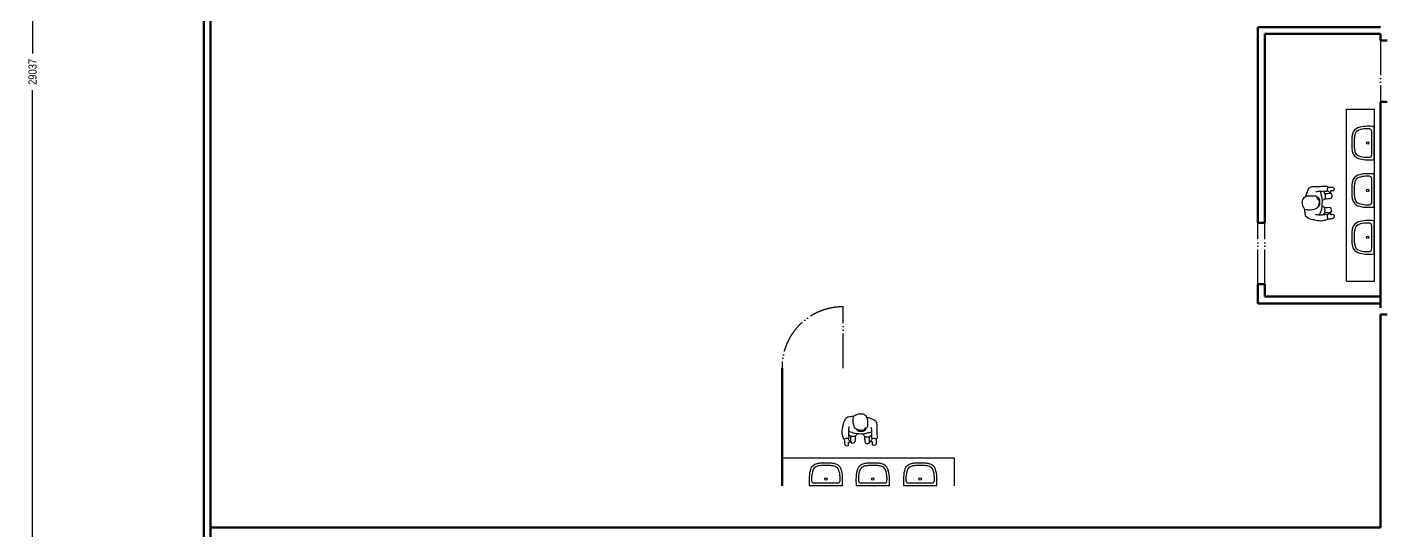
# Model space of a CAD drawing. Header units: millimetres. Extents: x 44692 to 172587, y -26854 to 14445.
# Drawn here: x 128531 to 148461, y -10427 to -3022 of the extents above; entities that cross this region are included whole.
import ezdxf

# ---------------------------------------------------------------- set-up
doc = ezdxf.new("R2010")
doc.units = ezdxf.units.MM
doc.header["$LTSCALE"] = 100
doc.linetypes.add('DIVIDEX2', pattern=[6.604, 5.08, -0.508, 0, -0.508, 0, -0.508])
for name, color, linetype in [('Cotas secundarias', 41, 'Continuous'), ('Muebles', 112, 'Continuous'), ('Personal', 171, 'Continuous'), ('Puertas', 43, 'DIVIDEX2')]:
    doc.layers.add(name, color=color, linetype=linetype)
doc.layers.add('Paredes', color=7, linetype='Continuous', lineweight=50)
doc.styles.add('OpenSansCondensed-Light', font='OpenSansCondensed-Light.ttf')
doc.dimstyles.new('Cotas Mateo', dxfattribs={"dimtxt": 120, "dimasz": 70, "dimexe": 0.375, "dimexo": 0.125, "dimgap": 0.1, "dimtad": 1, "dimdec": 0, "dimzin": 12, "dimdsep": 46, "dimtxsty": 'OpenSansCondensed-Light', "dimblk": 'OBLIQUE', "dimcen": 2.5, "dimazin": 3, "dimtfac": 0.5, "dimtdec": 0, "dimtmove": 2, "dimatfit": 3, "dimarcsym": 0})

# ---------------------------------------------------------------- blocks, each defined once
blk = doc.blocks.new('pa17-16')
for points, knots in [([(5.558, 2.439), (5.555, 2.422), (5.552, 2.385), (5.549, 2.333), (5.571, 2.26), (5.543, 2.259), (5.503, 2.253), (5.479, 2.243), (5.478, 2.281), (5.45, 2.344), (5.466, 2.423), (5.478, 2.503), (5.512, 2.58), (5.555, 2.585), (5.608, 2.596), (5.634, 2.6)], [0, 0, 0, 0, 0.404899, 0.829805, 1.276298, 1.516647, 1.885942, 2.122553, 2.418487, 2.881882, 3.382407, 3.897515, 4.613825, 5.020942, 5.393355, 5.393355, 5.393355, 5.393355]), ([(5.62, 2.554), (5.619, 2.543), (5.615, 2.525), (5.622, 2.49), (5.635, 2.429), (5.661, 2.406), (5.685, 2.391), (5.732, 2.383), (5.772, 2.384), (5.788, 2.397), (5.802, 2.427), (5.815, 2.416), (5.832, 2.43), (5.838, 2.457), (5.832, 2.504), (5.834, 2.562), (5.814, 2.594), (5.794, 2.628), (5.731, 2.639), (5.704, 2.63), (5.668, 2.626), (5.644, 2.605), (5.623, 2.596), (5.621, 2.567), (5.62, 2.554)], [0, 0, 0, 0, 0.297584, 0.631064, 1.068635, 1.39533, 1.69617, 2.097861, 2.458938, 2.716293, 3.010442, 3.199165, 3.447293, 3.731671, 4.119196, 4.541864, 4.881702, 5.22714, 5.673063, 5.989311, 6.327668, 6.644571, 6.906626, 7.259736, 7.259736, 7.259736, 7.259736]), ([(5.82, 2.585), (5.837, 2.582), (5.882, 2.567), (5.976, 2.542), (5.972, 2.461), (5.979, 2.393), (5.981, 2.315), (5.989, 2.261), (5.969, 2.266), (5.94, 2.266), (5.906, 2.267), (5.901, 2.281), (5.909, 2.318), (5.901, 2.361), (5.902, 2.401), (5.896, 2.424), (5.893, 2.435)], [6.682038, 6.682038, 6.682038, 6.682038, 7.076266, 7.806153, 8.304227, 8.77662, 9.284333, 9.649979, 9.844608, 10.160206, 10.472731, 10.661147, 10.998544, 11.371438, 11.724832, 12.051545, 12.051545, 12.051545, 12.051545]), ([(5.491, 2.248), (5.494, 2.237), (5.498, 2.215), (5.497, 2.181), (5.512, 2.145), (5.557, 2.147), (5.563, 2.168), (5.55, 2.213), (5.575, 2.2), (5.591, 2.209), (5.574, 2.226), (5.562, 2.234), (5.556, 2.252), (5.556, 2.26)], [0, 0, 0, 0, 0.324329, 0.654038, 0.980089, 1.31306, 1.562526, 1.890179, 2.123217, 2.319335, 2.559559, 2.78492, 3.066636, 3.066636, 3.066636, 3.066636]), ([(5.552, 2.381), (5.573, 2.365), (5.622, 2.34), (5.692, 2.338), (5.795, 2.332), (5.838, 2.352), (5.881, 2.361), (5.902, 2.366)], [0, 0, 0, 0, 0.49262, 0.970296, 1.525877, 1.91054, 2.357805, 2.357805, 2.357805, 2.357805]), ([(5.555, 2.321), (5.56, 2.315), (5.571, 2.304), (5.589, 2.292), (5.625, 2.291), (5.661, 2.297), (5.673, 2.315), (5.686, 2.33), (5.691, 2.338)], [0, 0, 0, 0, 0.262594, 0.520609, 0.853848, 1.185107, 1.43842, 1.738028, 1.738028, 1.738028, 1.738028]), ([(5.587, 2.295), (5.587, 2.288), (5.587, 2.267), (5.588, 2.187), (5.635, 2.19), (5.667, 2.213), (5.661, 2.262), (5.66, 2.288), (5.661, 2.301)], [0.078483, 0.078483, 0.078483, 0.078483, 0.321516, 0.797556, 1.122606, 1.448668, 1.830958, 2.166281, 2.166281, 2.166281, 2.166281]), ([(5.672, 2.399), (5.675, 2.395), (5.684, 2.383), (5.704, 2.372), (5.735, 2.37), (5.774, 2.373), (5.809, 2.387), (5.812, 2.401), (5.814, 2.42)], [0.121052, 0.121052, 0.121052, 0.121052, 0.297289, 0.584433, 0.895396, 1.26174, 1.600834, 1.760925, 1.760925, 1.760925, 1.760925]), ([(5.771, 2.336), (5.774, 2.331), (5.779, 2.32), (5.795, 2.295), (5.815, 2.285), (5.861, 2.291), (5.884, 2.306), (5.899, 2.312), (5.906, 2.315)], [0, 0, 0, 0, 0.233477, 0.532145, 0.79329, 1.163492, 1.458071, 1.725911, 1.725911, 1.725911, 1.725911]), ([(5.794, 2.299), (5.795, 2.286), (5.798, 2.261), (5.804, 2.2), (5.826, 2.187), (5.867, 2.191), (5.876, 2.212), (5.872, 2.261), (5.871, 2.286), (5.871, 2.298)], [0, 0, 0, 0, 0.353805, 0.775896, 1.041599, 1.377968, 1.615337, 2.001902, 2.313716, 2.313716, 2.313716, 2.313716]), ([(5.971, 2.265), (5.97, 2.255), (5.969, 2.234), (5.979, 2.202), (5.967, 2.164), (5.922, 2.163), (5.913, 2.183), (5.923, 2.229), (5.899, 2.213), (5.882, 2.221), (5.898, 2.24), (5.908, 2.248), (5.912, 2.262), (5.913, 2.268)], [0.038839, 0.038839, 0.038839, 0.038839, 0.324329, 0.654038, 0.980089, 1.31306, 1.562526, 1.890179, 2.123217, 2.319335, 2.559559, 2.78492, 2.989829, 2.989829, 2.989829, 2.989829])]:
    blk.add_open_spline(points, degree=3, knots=knots)
blk = doc.blocks.new('_OBLIQUE')
at = {"color": 0, "linetype": 'ByBlock'}
blk.add_line((-0.5, -0.5), (0.5, 0.5), dxfattribs=at)
blk = doc.blocks.new('*D138')
at = {"layer": 'Cotas secundarias', "color": 0, "lineweight": -2, "transparency": 16777216}
for p, q in [((131125, 9775), (128609, 9775)), ((128610, 9775), (128610, -3411)), ((128610, -19262), (128610, -3949)), ((131125, -19262), (128609, -19262))]:
    blk.add_line(p, q, dxfattribs=at)
at = {"layer": 'Defpoints', "color": 0, "transparency": 16777216}
for p in [(128610, 9775), (131126, 9775), (131126, -19262)]:
    blk.add_point(p, dxfattribs=at)
at = {"layer": 'Cotas secundarias', "color": 0, "lineweight": -2, "transparency": 16777216, "xscale": 70, "yscale": 70, "zscale": 70}
for p, rotation in [((128610, 9775), 90), ((128610, -19262), 270)]:
    blk.add_blockref('_OBLIQUE', p, dxfattribs=dict(at, rotation=rotation))
at = {"layer": 'Cotas secundarias', "color": 0, "transparency": 16777216, "insert": (128610, -3680), "char_height": 120, "attachment_point": 5, "rotation": 90, "style": 'OpenSansCondensed-Light'}
blk.add_mtext('29037', dxfattribs=at)

msp = doc.modelspace()

# ---------------------------------------------------------------- linework, layer by layer
at = {"layer": 'Muebles'}
for p, q in [((147912.976, -6756.306), (147912.976, -4228.286)), ((147912.976, -4228.286), (148324.25, -4228.286)), ((148324.25, -6756.306), (148324.25, -4228.286)), ((148282.618, -4887.704), (148282.618, -4564.737)), ((148317.22, -4970.645), (148317.22, -4481.795)), ((148317.22, -5667.669), (148317.22, -5178.819)), ((148282.618, -5584.727), (148282.618, -5261.761)), ((148282.618, -6273.34), (148282.618, -5950.373)), ((148317.22, -6356.282), (148317.22, -5867.432)), ((147912.976, -6756.306), (148324.25, -6756.306)), ((139620.003, -9353.263), (142148.024, -9353.263)), ((142148.024, -9353.263), (142148.024, -9764.538)), ((140020.028, -9757.508), (140508.878, -9757.508)), ((140102.97, -9722.905), (140425.937, -9722.905)), ((140708.641, -9757.508), (141197.491, -9757.508)), ((140791.582, -9722.905), (141114.549, -9722.905)), ((141405.664, -9757.508), (141894.514, -9757.508)), ((141488.606, -9722.905), (141811.573, -9722.905))]:
    msp.add_line(p, q, dxfattribs=at)
for centre in [(148223.976, -4726.22), (148223.976, -5423.244), (148223.976, -6111.857), (140264.453, -9664.264), (140953.066, -9664.264), (141650.089, -9664.264)]:
    msp.add_circle(centre, 17.983, dxfattribs=at)
for centre, radius, start, end in [((148122.331, -4620.666), 125.102, 109.34062, 167.4428702), ((148122.331, -4620.666), 89.135, 109.34062, 167.4428702), ((148210.373, -4871.505), 390.943, 92.6930361, 109.3406203), ((148210.373, -4871.505), 354.977, 92.6930361, 109.3406203), ((148247.11, -5652.528), 1172.83, 86.5729043, 92.6930361), ((148211.512, -5653.644), 1136.863, 88.0233762, 90.8979986), ((148250.56, -4548.732), 31.275, 5.5937168, 89.6994569), ((148087.146, -4564.737), 195.472, 0.0000002, 5.5937168), ((149162.24, -4726.22), 1172.83, 176.4982177, 183.5017823), ((148381.813, -4678.463), 390.943, 167.4428702, 176.4982177), ((149162.24, -4726.22), 1136.863, 176.4982177, 183.5017823), ((148381.813, -4678.463), 354.977, 167.4428702, 176.4982177), ((148381.813, -4773.978), 390.943, 183.5017823, 192.5571298), ((148122.331, -4831.775), 125.102, 192.5571298, 250.65938), ((148381.813, -4773.978), 354.977, 183.5017823, 192.5571298), ((148122.331, -4831.775), 89.135, 192.5571298, 250.65938), ((148210.373, -4580.936), 390.943, 250.6593797, 267.3069639), ((148210.373, -4580.936), 354.977, 250.6593797, 267.3069639), ((148247.11, -3799.913), 1172.83, 267.3069639, 273.4270957), ((148211.512, -3798.797), 1136.863, 269.1020014, 271.9766238), ((148250.56, -4903.709), 31.275, 270.3005431, 354.4062832), ((148087.146, -4887.704), 195.472, 354.4062832, 359.9999998), ((148210.373, -5568.528), 390.943, 92.6930361, 109.3406203), ((148247.11, -6349.552), 1172.83, 86.5729043, 92.6930361), ((149162.24, -5423.244), 1172.83, 176.4982177, 183.5017823), ((148381.813, -5375.487), 390.943, 167.4428702, 176.4982177), ((148122.331, -5317.689), 125.102, 109.34062, 167.4428702), ((149162.24, -5423.244), 1136.863, 176.4982177, 183.5017823), ((148381.813, -5375.487), 354.977, 167.4428702, 176.4982177), ((148122.331, -5317.689), 89.135, 109.34062, 167.4428702), ((148210.373, -5568.528), 354.977, 92.6930361, 109.3406203), ((148211.512, -6350.667), 1136.863, 88.0233762, 90.8979986), ((148250.56, -5245.756), 31.275, 5.5937168, 89.6994569), ((148087.146, -5261.761), 195.472, 0.0000002, 5.5937168), ((148381.813, -5471.001), 390.943, 183.5017823, 192.5571298), ((148122.331, -5528.799), 125.102, 192.5571298, 250.65938), ((148381.813, -5471.001), 354.977, 183.5017823, 192.5571298), ((148122.331, -5528.799), 89.135, 192.5571298, 250.65938), ((148210.373, -5277.96), 390.943, 250.6593797, 267.3069639), ((148210.373, -5277.96), 354.977, 250.6593797, 267.3069639), ((148247.11, -4496.936), 1172.83, 267.3069639, 273.4270957), ((148211.512, -4495.821), 1136.863, 269.1020014, 271.9766238), ((148250.56, -5600.732), 31.275, 270.3005431, 354.4062832), ((148087.146, -5584.727), 195.472, 354.4062832, 359.9999998), ((148381.813, -6064.099), 390.943, 167.4428702, 176.4982177), ((148122.331, -6006.302), 125.102, 109.34062, 167.4428702), ((148122.331, -6006.302), 89.135, 109.34062, 167.4428702), ((148210.373, -6257.141), 390.943, 92.6930361, 109.3406203), ((148210.373, -6257.141), 354.977, 92.6930361, 109.3406203), ((148247.11, -7038.164), 1172.83, 86.5729043, 92.6930361), ((148211.512, -7039.28), 1136.863, 88.0233762, 90.8979986), ((148250.56, -5934.368), 31.275, 5.5937168, 89.6994569), ((148087.146, -5950.373), 195.472, 0.0000002, 5.5937168), ((149162.24, -6111.857), 1172.83, 176.4982177, 183.5017823), ((149162.24, -6111.857), 1136.863, 176.4982177, 183.5017823), ((148381.813, -6064.099), 354.977, 167.4428702, 176.4982177), ((148381.813, -6159.614), 390.943, 183.5017823, 192.5571298), ((148122.331, -6217.411), 125.102, 192.5571298, 250.65938), ((148381.813, -6159.614), 354.977, 183.5017823, 192.5571298), ((148122.331, -6217.411), 89.135, 192.5571298, 250.65938), ((148210.373, -5966.572), 390.943, 250.6593797, 267.3069639), ((148210.373, -5966.572), 354.977, 250.6593797, 267.3069639), ((148247.11, -5185.549), 1172.83, 267.3069639, 273.4270957), ((148211.512, -5184.433), 1136.863, 269.1020014, 271.9766238), ((148250.56, -6289.345), 31.275, 270.3005431, 354.4062832), ((148087.146, -6273.34), 195.472, 354.4062832, 359.9999998), ((140409.738, -9650.661), 390.943, 160.6593797, 177.3069639), ((140158.898, -9562.619), 125.102, 102.5571298, 160.65938), ((140409.738, -9650.661), 354.977, 160.6593797, 177.3069639), ((140158.898, -9562.619), 89.135, 102.5571298, 160.65938), ((140216.696, -9822.101), 390.943, 93.5017823, 102.5571298), ((140216.696, -9822.101), 354.977, 93.5017823, 102.5571298), ((140264.453, -10602.528), 1172.83, 86.4982177, 93.5017823), ((140264.453, -10602.528), 1136.863, 86.4982177, 93.5017823), ((140312.21, -9822.101), 354.977, 77.4428702, 86.4982177), ((140312.21, -9822.101), 390.943, 77.4428702, 86.4982177), ((140370.008, -9562.619), 89.135, 19.34062, 77.4428702), ((140370.008, -9562.619), 125.102, 19.34062, 77.4428702), ((140119.169, -9650.661), 354.977, 2.6930361, 19.3406203), ((140119.169, -9650.661), 390.943, 2.6930361, 19.3406203), ((141098.35, -9650.661), 390.943, 160.6593797, 177.3069639), ((140847.511, -9562.619), 125.102, 102.5571298, 160.65938), ((141098.35, -9650.661), 354.977, 160.6593797, 177.3069639), ((140847.511, -9562.619), 89.135, 102.5571298, 160.65938), ((140905.308, -9822.101), 390.943, 93.5017823, 102.5571298), ((140905.308, -9822.101), 354.977, 93.5017823, 102.5571298), ((140953.066, -10602.528), 1172.83, 86.4982177, 93.5017823), ((140953.066, -10602.528), 1136.863, 86.4982177, 93.5017823), ((141000.823, -9822.101), 354.977, 77.4428702, 86.4982177), ((141000.823, -9822.101), 390.943, 77.4428702, 86.4982177), ((141058.62, -9562.619), 89.135, 19.34062, 77.4428702), ((141058.62, -9562.619), 125.102, 19.34062, 77.4428702), ((140807.781, -9650.661), 354.977, 2.6930361, 19.3406203), ((140807.781, -9650.661), 390.943, 2.6930361, 19.3406203), ((141795.374, -9650.661), 390.943, 160.6593797, 177.3069639), ((141544.535, -9562.619), 125.102, 102.5571298, 160.65938), ((141795.374, -9650.661), 354.977, 160.6593797, 177.3069639), ((141544.535, -9562.619), 89.135, 102.5571298, 160.65938), ((141602.332, -9822.101), 390.943, 93.5017823, 102.5571298), ((141602.332, -9822.101), 354.977, 93.5017823, 102.5571298), ((141650.089, -10602.528), 1172.83, 86.4982177, 93.5017823), ((141650.089, -10602.528), 1136.863, 86.4982177, 93.5017823), ((141697.847, -9822.101), 354.977, 77.4428702, 86.4982177), ((141697.847, -9822.101), 390.943, 77.4428702, 86.4982177), ((141755.644, -9562.619), 89.135, 19.34062, 77.4428702), ((141755.644, -9562.619), 125.102, 19.34062, 77.4428702), ((141504.805, -9650.661), 354.977, 2.6930361, 19.3406203), ((141504.805, -9650.661), 390.943, 2.6930361, 19.3406203), ((141190.761, -9687.398), 1172.83, 177.3069639, 183.4270957), ((141191.877, -9651.8), 1136.863, 179.1020014, 181.9766238), ((140086.965, -9690.848), 31.275, 180.3005431, 264.4062832), ((140102.97, -9527.434), 195.472, 264.4062832, 269.9999998), ((140425.937, -9527.434), 195.472, 270.0000002, 275.5937168), ((140441.941, -9690.848), 31.275, 275.5937168, 359.6994569), ((139337.03, -9651.8), 1136.863, 358.0233762, 0.8979986), ((139338.146, -9687.398), 1172.83, 356.5729043, 2.6930361), ((141879.373, -9687.398), 1172.83, 177.3069639, 183.4270957), ((141880.489, -9651.8), 1136.863, 179.1020014, 181.9766238), ((140775.578, -9690.848), 31.275, 180.3005431, 264.4062832), ((140791.582, -9527.434), 195.472, 264.4062832, 269.9999998), ((141114.549, -9527.434), 195.472, 270.0000002, 275.5937168), ((141130.554, -9690.848), 31.275, 275.5937168, 359.6994569), ((140025.642, -9651.8), 1136.863, 358.0233762, 0.8979986), ((140026.758, -9687.398), 1172.83, 356.5729043, 2.6930361), ((142576.397, -9687.398), 1172.83, 177.3069639, 183.4270957), ((142577.513, -9651.8), 1136.863, 179.1020014, 181.9766238), ((141472.601, -9690.848), 31.275, 180.3005431, 264.4062832), ((141488.606, -9527.434), 195.472, 264.4062832, 269.9999998), ((141811.573, -9527.434), 195.472, 270.0000002, 275.5937168), ((141827.578, -9690.848), 31.275, 275.5937168, 359.6994569), ((140722.666, -9651.8), 1136.863, 358.0233762, 0.8979986), ((140723.782, -9687.398), 1172.83, 356.5729043, 2.6930361)]:
    msp.add_arc(centre, radius, start, end, dxfattribs=at)
at = {"layer": 'Paredes'}
for p, q in [((131225.573, -9978.741), (131225.573, 9775.327)), ((146611.818, -3121.917), (146611.818, -3021.917)), ((146611.818, -3021.917), (148411.465, -3021.917)), ((146611.818, -5900.206), (146611.818, -3121.917)), ((148411.465, -3121.917), (146711.818, -3121.917)), ((146711.818, -5900.206), (146711.818, -3121.917)), ((148411.465, -3220.005), (148411.465, -3121.917)), ((148511.465, -3220.005), (148411.465, -3220.005)), ((148411.465, -4284.649), (148411.465, -4120.005)), ((148411.465, -4120.005), (148511.465, -4120.005)), ((148411.465, -7148.535), (148411.465, -4284.649)), ((146711.818, -5900.206), (146611.818, -5900.206)), ((146611.818, -7083.157), (146611.818, -6800.206)), ((146611.818, -6800.206), (146711.818, -6800.206)), ((146711.818, -6983.157), (146711.818, -6800.206)), ((146711.818, -7083.157), (146611.818, -7083.157)), ((148411.465, -6983.157), (146711.818, -6983.157)), ((148411.465, -7083.157), (146711.818, -7083.157)), ((148511.465, -7248.535), (148411.465, -7248.535)), ((148411.465, -7248.535), (148411.465, -10376.822)), ((139620.003, -8087.417), (139620.047, -8034.032)), ((139620.003, -8187.417), (139620.003, -8087.417)), ((139620.003, -8333.274), (139620.003, -8187.417)), ((139620.003, -8533.274), (139620.003, -8333.274)), ((139620.003, -9764.538), (139620.003, -8533.274)), ((131225.573, -10522.68), (131225.573, -9978.741)), ((139620.003, -10376.822), (131225.573, -10376.822)), ((139620.003, -10376.822), (140520.003, -10376.822)), ((143310.452, -10376.822), (140520.003, -10376.822)), ((144714.453, -10376.822), (144814.453, -10376.822)), ((144714.453, -10376.822), (146314.453, -10376.822)), ((146314.453, -10376.822), (146746.091, -10376.822))]:
    msp.add_line(p, q, dxfattribs=at)
at = {"layer": 'Paredes', "color": 0}
for p, q in [((131125.573, -12764.358), (131125.573, -400.186)), ((139620.003, -10376.822), (131225.573, -10376.822)), ((143210.452, -10376.822), (140520.003, -10376.822)), ((144714.453, -10376.822), (143310.452, -10376.822)), ((145414.453, -10376.822), (144814.453, -10376.822)), ((148411.465, -10376.822), (146746.091, -10376.822))]:
    msp.add_line(p, q, dxfattribs=at)
at = {"layer": 'Puertas'}
for p, q in [((148411.465, -3220.005), (148411.465, -4120.005)), ((146611.818, -6800.206), (146611.818, -5900.206)), ((146711.818, -6800.206), (146711.818, -5900.206)), ((140520.003, -8034.032), (140520.003, -7134.032))]:
    msp.add_line(p, q, dxfattribs=at)
msp.add_arc((140511.215, -8025.199), 891.211, 89.4321579, 180.5678421, dxfattribs=at)

# ---------------------------------------------------------------- block references
at = {"layer": 'Personal', "xscale": 979.1504951166461, "yscale": 979.1504951166461, "zscale": 979.1504951166461}
for p, rotation in [((149686.526, -11279.536), 88.39986811930517), ((135096.774, -11126.814), 358.3998681193052)]:
    msp.add_blockref('pa17-16', p, dxfattribs=dict(at, rotation=rotation))

# ---------------------------------------------------------------- dimensions: what is measured, and where the dimension line sits
at = {"layer": 'Cotas secundarias'}
dim = msp.add_linear_dim(base=(128609.501, 9775.327), p1=(131125.573, -19261.604), p2=(131125.573, 9775.327), angle=90, dimstyle='Cotas Mateo', dxfattribs=at)
dim.commit()
dim.dimension.update_dxf_attribs({"geometry": '*D138', "text_midpoint": (128609.501, -3680.092), "dimtype": 160})

doc.saveas('drawing.dxf')
